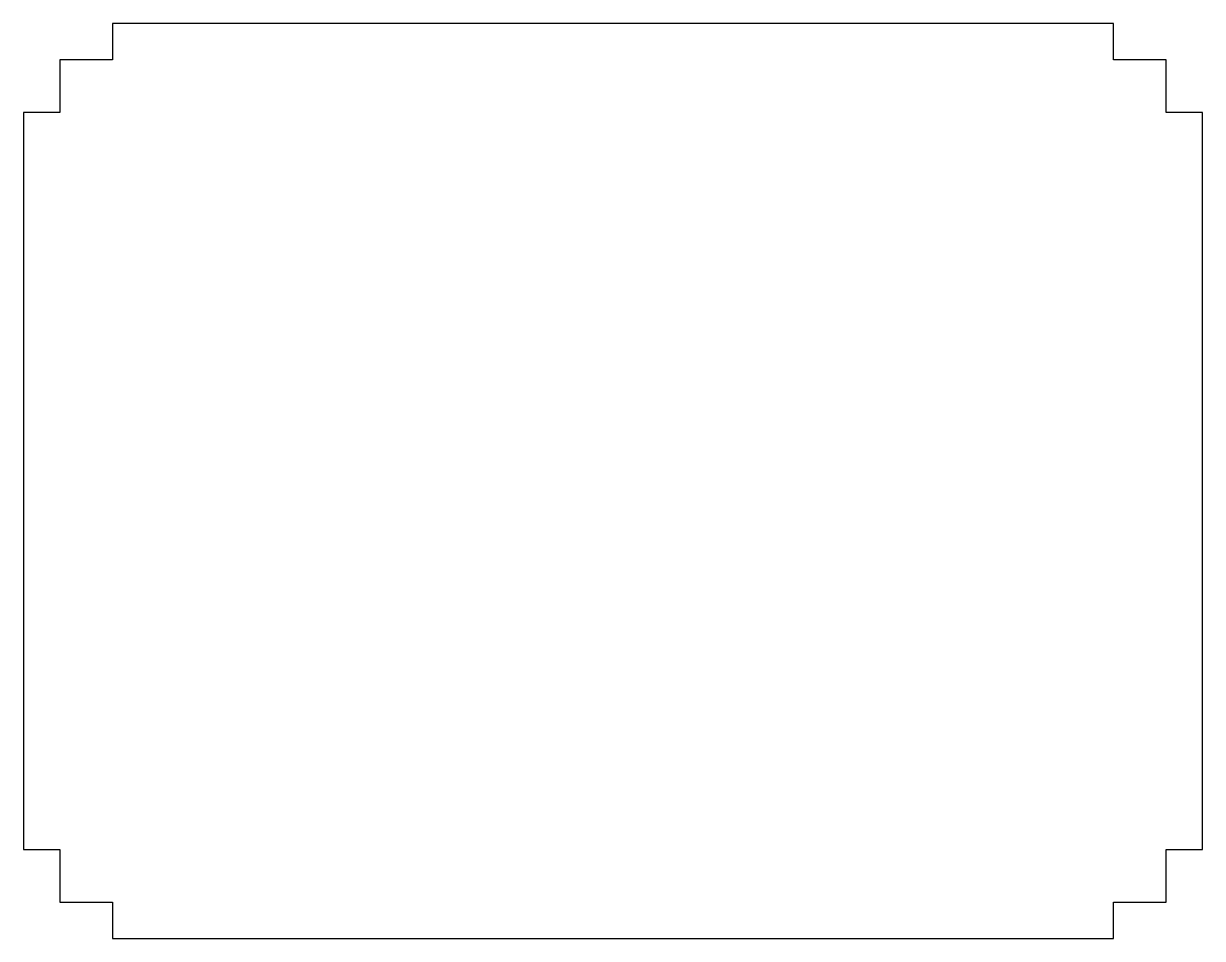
# Model space of a CAD drawing. Header units: millimetres. Extents: x -326 to 326, y -253 to 253.
import ezdxf

# ---------------------------------------------------------------- set-up
doc = ezdxf.new("R2010")
doc.units = ezdxf.units.MM

msp = doc.modelspace()

# ---------------------------------------------------------------- linework, layer by layer
at = {"color": 7, "linetype": 'Continuous', "lineweight": 25}
for p, q in [((276.4, 252.5), (-276.4, 252.5)), ((-276.4, 252.5), (-276.4, 232.4)), ((276.4, 232.4), (276.4, 252.5)), ((-276.4, 232.4), (-305.4, 232.4)), ((-305.4, 232.4), (-305.4, 203.4)), ((305.4, 232.4), (276.4, 232.4)), ((305.4, 203.4), (305.4, 232.4)), ((-305.4, 203.4), (-325.5, 203.4)), ((-325.5, 203.4), (-325.5, -203.4)), ((325.5, 203.4), (305.4, 203.4)), ((325.5, -203.4), (325.5, 203.4)), ((-325.5, -203.4), (-305.4, -203.4)), ((-305.4, -203.4), (-305.4, -232.4)), ((305.4, -232.4), (305.4, -203.4)), ((305.4, -203.4), (325.5, -203.4)), ((-305.4, -232.4), (-276.4, -232.4)), ((-276.4, -232.4), (-276.4, -252.5)), ((276.4, -252.5), (276.4, -232.4)), ((276.4, -232.4), (305.4, -232.4)), ((-276.4, -252.5), (276.4, -252.5))]:
    msp.add_line(p, q, dxfattribs=at)

doc.saveas('drawing.dxf')
